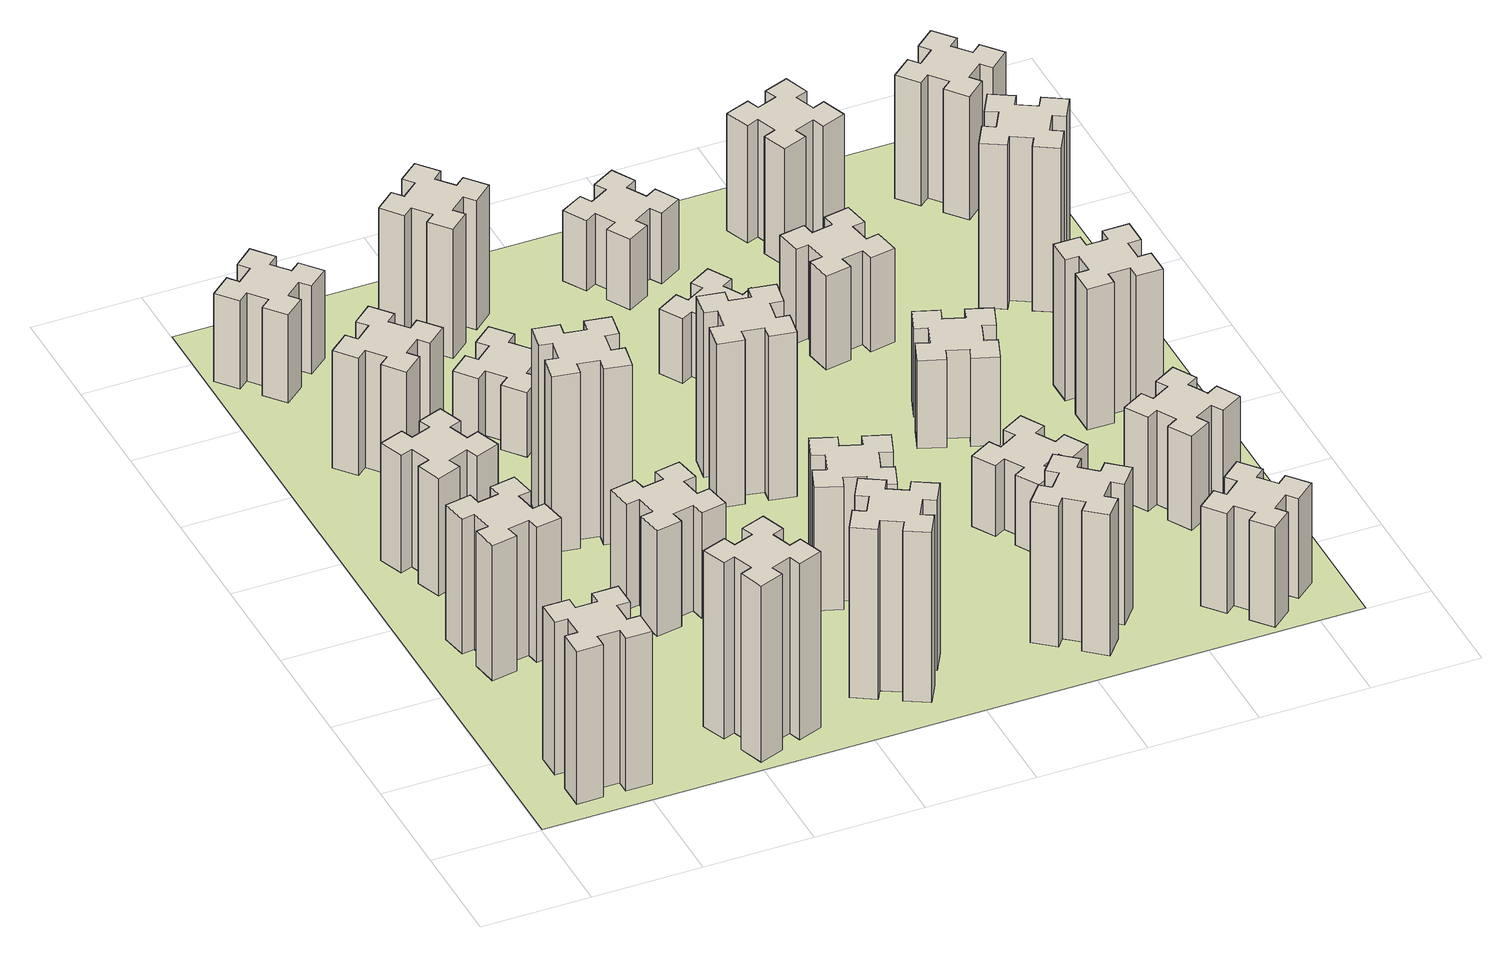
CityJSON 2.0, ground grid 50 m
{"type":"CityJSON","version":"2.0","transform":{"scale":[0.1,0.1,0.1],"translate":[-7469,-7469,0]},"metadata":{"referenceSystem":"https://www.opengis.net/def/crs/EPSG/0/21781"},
"CityObjects":{
"building1":{"type":"Building","attributes":{"class":"1000","function":"1000","usage":"1000","yearOfConstruction":2016,"roofType":"1000","measuredHeight":78,"storeysAboveGround":30,"storeysBelowGround":0},"geometry":[{"type":"Solid","lod":"1","boundaries":[[[[0,1,2,3,4,5,6,7,8,9,10,11,12,13,14,15,16,17,18,19]],[[17,16,20,21]],[[16,15,22,20]],[[15,14,23,22]],[[14,13,24,23]],[[13,12,25,24]],[[12,11,26,25]],[[11,10,27,26]],[[10,9,28,27]],[[9,8,29,28]],[[8,7,30,29]],[[7,6,31,30]],[[6,5,32,31]],[[5,4,33,32]],[[4,3,34,33]],[[3,2,35,34]],[[2,1,36,35]],[[1,0,37,36]],[[0,19,38,37]],[[19,18,39,38]],[[18,17,21,39]],[[24,25,26,27,28,29,30,31,32,33,34,35,36,37,38,39,21,20,22,23]]]]}]},
"building2":{"type":"Building","attributes":{"class":"1000","function":"1000","usage":"1000","yearOfConstruction":2016,"roofType":"1000","measuredHeight":69,"storeysAboveGround":30,"storeysBelowGround":0},"geometry":[{"type":"Solid","lod":"1","boundaries":[[[[40,41,42,43,44,45,46,47,48,49,50,51,52,53,54,55,56,57,58,59]],[[57,56,60,61]],[[56,55,62,60]],[[55,54,63,62]],[[54,53,64,63]],[[53,52,65,64]],[[52,51,66,65]],[[51,50,67,66]],[[50,49,68,67]],[[49,48,69,68]],[[48,47,70,69]],[[47,46,71,70]],[[46,45,72,71]],[[45,44,73,72]],[[44,43,74,73]],[[43,42,75,74]],[[42,41,76,75]],[[41,40,77,76]],[[40,59,78,77]],[[59,58,79,78]],[[58,57,61,79]],[[64,65,66,67,68,69,70,71,72,73,74,75,76,77,78,79,61,60,62,63]]]]}]},
"building3":{"type":"Building","attributes":{"class":"1000","function":"1000","usage":"1000","yearOfConstruction":2016,"roofType":"1000","measuredHeight":60,"storeysAboveGround":30,"storeysBelowGround":0},"geometry":[{"type":"Solid","lod":"1","boundaries":[[[[80,81,82,83,84,85,86,87,88,89,90,91,92,93,94,95,96,97,98,99]],[[97,96,100,101]],[[96,95,102,100]],[[95,94,103,102]],[[94,93,104,103]],[[93,92,105,104]],[[92,91,106,105]],[[91,90,107,106]],[[90,89,108,107]],[[89,88,109,108]],[[88,87,110,109]],[[87,86,111,110]],[[86,85,112,111]],[[85,84,113,112]],[[84,83,114,113]],[[83,82,115,114]],[[82,81,116,115]],[[81,80,117,116]],[[80,99,118,117]],[[99,98,119,118]],[[98,97,101,119]],[[104,105,106,107,108,109,110,111,112,113,114,115,116,117,118,119,101,100,102,103]]]]}]},
"building4":{"type":"Building","attributes":{"class":"1000","function":"1000","usage":"1000","yearOfConstruction":2016,"roofType":"1000","measuredHeight":90,"storeysAboveGround":30,"storeysBelowGround":0},"geometry":[{"type":"Solid","lod":"1","boundaries":[[[[120,121,122,123,124,125,126,127,128,129,130,131,132,133,134,135,136,137,138,139]],[[137,136,140,141]],[[136,135,142,140]],[[135,134,143,142]],[[134,133,144,143]],[[133,132,145,144]],[[132,131,146,145]],[[131,130,147,146]],[[130,129,148,147]],[[129,128,149,148]],[[128,127,150,149]],[[127,126,151,150]],[[126,125,152,151]],[[125,124,153,152]],[[124,123,154,153]],[[123,122,155,154]],[[122,121,156,155]],[[121,120,157,156]],[[120,139,158,157]],[[139,138,159,158]],[[138,137,141,159]],[[144,145,146,147,148,149,150,151,152,153,154,155,156,157,158,159,141,140,142,143]]]]}]},
"building5":{"type":"Building","attributes":{"class":"1000","function":"1000","usage":"1000","yearOfConstruction":2016,"roofType":"1000","measuredHeight":60,"storeysAboveGround":30,"storeysBelowGround":0},"geometry":[{"type":"Solid","lod":"1","boundaries":[[[[160,161,162,163,164,165,166,167,168,169,170,171,172,173,174,175,176,177,178,179]],[[177,176,180,181]],[[176,175,182,180]],[[175,174,183,182]],[[174,173,184,183]],[[173,172,185,184]],[[172,171,186,185]],[[171,170,187,186]],[[170,169,188,187]],[[169,168,189,188]],[[168,167,190,189]],[[167,166,191,190]],[[166,165,192,191]],[[165,164,193,192]],[[164,163,194,193]],[[163,162,195,194]],[[162,161,196,195]],[[161,160,197,196]],[[160,179,198,197]],[[179,178,199,198]],[[178,177,181,199]],[[184,185,186,187,188,189,190,191,192,193,194,195,196,197,198,199,181,180,182,183]]]]}]},
"building6":{"type":"Building","attributes":{"class":"1000","function":"1000","usage":"1000","yearOfConstruction":2016,"roofType":"1000","measuredHeight":45,"storeysAboveGround":30,"storeysBelowGround":0},"geometry":[{"type":"Solid","lod":"1","boundaries":[[[[200,201,202,203,204,205,206,207,208,209,210,211,212,213,214,215,216,217,218,219]],[[217,216,220,221]],[[216,215,222,220]],[[215,214,223,222]],[[214,213,224,223]],[[213,212,225,224]],[[212,211,226,225]],[[211,210,227,226]],[[210,209,228,227]],[[209,208,229,228]],[[208,207,230,229]],[[207,206,231,230]],[[206,205,232,231]],[[205,204,233,232]],[[204,203,234,233]],[[203,202,235,234]],[[202,201,236,235]],[[201,200,237,236]],[[200,219,238,237]],[[219,218,239,238]],[[218,217,221,239]],[[224,225,226,227,228,229,230,231,232,233,234,235,236,237,238,239,221,220,222,223]]]]}]},
"building7":{"type":"Building","attributes":{"class":"1000","function":"1000","usage":"1000","yearOfConstruction":2016,"roofType":"1000","measuredHeight":54,"storeysAboveGround":30,"storeysBelowGround":0},"geometry":[{"type":"Solid","lod":"1","boundaries":[[[[240,241,242,243,244,245,246,247,248,249,250,251,252,253,254,255,256,257,258,259]],[[257,256,260,261]],[[256,255,262,260]],[[255,254,263,262]],[[254,253,264,263]],[[253,252,265,264]],[[252,251,266,265]],[[251,250,267,266]],[[250,249,268,267]],[[249,248,269,268]],[[248,247,270,269]],[[247,246,271,270]],[[246,245,272,271]],[[245,244,273,272]],[[244,243,274,273]],[[243,242,275,274]],[[242,241,276,275]],[[241,240,277,276]],[[240,259,278,277]],[[259,258,279,278]],[[258,257,261,279]],[[264,265,266,267,268,269,270,271,272,273,274,275,276,277,278,279,261,260,262,263]]]]}]},
"building8":{"type":"Building","attributes":{"class":"1000","function":"1000","usage":"1000","yearOfConstruction":2016,"roofType":"1000","measuredHeight":90,"storeysAboveGround":30,"storeysBelowGround":0},"geometry":[{"type":"Solid","lod":"1","boundaries":[[[[280,281,282,283,284,285,286,287,288,289,290,291,292,293,294,295,296,297,298,299]],[[297,296,300,301]],[[296,295,302,300]],[[295,294,303,302]],[[294,293,304,303]],[[293,292,305,304]],[[292,291,306,305]],[[291,290,307,306]],[[290,289,308,307]],[[289,288,309,308]],[[288,287,310,309]],[[287,286,311,310]],[[286,285,312,311]],[[285,284,313,312]],[[284,283,314,313]],[[283,282,315,314]],[[282,281,316,315]],[[281,280,317,316]],[[280,299,318,317]],[[299,298,319,318]],[[298,297,301,319]],[[304,305,306,307,308,309,310,311,312,313,314,315,316,317,318,319,301,300,302,303]]]]}]},
"building9":{"type":"Building","attributes":{"class":"1000","function":"1000","usage":"1000","yearOfConstruction":2016,"roofType":"1000","measuredHeight":33,"storeysAboveGround":30,"storeysBelowGround":0},"geometry":[{"type":"Solid","lod":"1","boundaries":[[[[320,321,322,323,324,325,326,327,328,329,330,331,332,333,334,335,336,337,338,339]],[[337,336,340,341]],[[336,335,342,340]],[[335,334,343,342]],[[334,333,344,343]],[[333,332,345,344]],[[332,331,346,345]],[[331,330,347,346]],[[330,329,348,347]],[[329,328,349,348]],[[328,327,350,349]],[[327,326,351,350]],[[326,325,352,351]],[[325,324,353,352]],[[324,323,354,353]],[[323,322,355,354]],[[322,321,356,355]],[[321,320,357,356]],[[320,339,358,357]],[[339,338,359,358]],[[338,337,341,359]],[[344,345,346,347,348,349,350,351,352,353,354,355,356,357,358,359,341,340,342,343]]]]}]},
"building10":{"type":"Building","attributes":{"class":"1000","function":"1000","usage":"1000","yearOfConstruction":2016,"roofType":"1000","measuredHeight":87,"storeysAboveGround":30,"storeysBelowGround":0},"geometry":[{"type":"Solid","lod":"1","boundaries":[[[[360,361,362,363,364,365,366,367,368,369,370,371,372,373,374,375,376,377,378,379]],[[377,376,380,381]],[[376,375,382,380]],[[375,374,383,382]],[[374,373,384,383]],[[373,372,385,384]],[[372,371,386,385]],[[371,370,387,386]],[[370,369,388,387]],[[369,368,389,388]],[[368,367,390,389]],[[367,366,391,390]],[[366,365,392,391]],[[365,364,393,392]],[[364,363,394,393]],[[363,362,395,394]],[[362,361,396,395]],[[361,360,397,396]],[[360,379,398,397]],[[379,378,399,398]],[[378,377,381,399]],[[384,385,386,387,388,389,390,391,392,393,394,395,396,397,398,399,381,380,382,383]]]]}]},
"building11":{"type":"Building","attributes":{"class":"1000","function":"1000","usage":"1000","yearOfConstruction":2016,"roofType":"1000","measuredHeight":66,"storeysAboveGround":30,"storeysBelowGround":0},"geometry":[{"type":"Solid","lod":"1","boundaries":[[[[400,401,402,403,404,405,406,407,408,409,410,411,412,413,414,415,416,417,418,419]],[[417,416,420,421]],[[416,415,422,420]],[[415,414,423,422]],[[414,413,424,423]],[[413,412,425,424]],[[412,411,426,425]],[[411,410,427,426]],[[410,409,428,427]],[[409,408,429,428]],[[408,407,430,429]],[[407,406,431,430]],[[406,405,432,431]],[[405,404,433,432]],[[404,403,434,433]],[[403,402,435,434]],[[402,401,436,435]],[[401,400,437,436]],[[400,419,438,437]],[[419,418,439,438]],[[418,417,421,439]],[[424,425,426,427,428,429,430,431,432,433,434,435,436,437,438,439,421,420,422,423]]]]}]},
"building12":{"type":"Building","attributes":{"class":"1000","function":"1000","usage":"1000","yearOfConstruction":2016,"roofType":"1000","measuredHeight":63,"storeysAboveGround":30,"storeysBelowGround":0},"geometry":[{"type":"Solid","lod":"1","boundaries":[[[[440,441,442,443,444,445,446,447,448,449,450,451,452,453,454,455,456,457,458,459]],[[457,456,460,461]],[[456,455,462,460]],[[455,454,463,462]],[[454,453,464,463]],[[453,452,465,464]],[[452,451,466,465]],[[451,450,467,466]],[[450,449,468,467]],[[449,448,469,468]],[[448,447,470,469]],[[447,446,471,470]],[[446,445,472,471]],[[445,444,473,472]],[[444,443,474,473]],[[443,442,475,474]],[[442,441,476,475]],[[441,440,477,476]],[[440,459,478,477]],[[459,458,479,478]],[[458,457,461,479]],[[464,465,466,467,468,469,470,471,472,473,474,475,476,477,478,479,461,460,462,463]]]]}]},
"building13":{"type":"Building","attributes":{"class":"1000","function":"1000","usage":"1000","yearOfConstruction":2016,"roofType":"1000","measuredHeight":84,"storeysAboveGround":30,"storeysBelowGround":0},"geometry":[{"type":"Solid","lod":"1","boundaries":[[[[480,481,482,483,484,485,486,487,488,489,490,491,492,493,494,495,496,497,498,499]],[[497,496,500,501]],[[496,495,502,500]],[[495,494,503,502]],[[494,493,504,503]],[[493,492,505,504]],[[492,491,506,505]],[[491,490,507,506]],[[490,489,508,507]],[[489,488,509,508]],[[488,487,510,509]],[[487,486,511,510]],[[486,485,512,511]],[[485,484,513,512]],[[484,483,514,513]],[[483,482,515,514]],[[482,481,516,515]],[[481,480,517,516]],[[480,499,518,517]],[[499,498,519,518]],[[498,497,501,519]],[[504,505,506,507,508,509,510,511,512,513,514,515,516,517,518,519,501,500,502,503]]]]}]},
"building14":{"type":"Building","attributes":{"class":"1000","function":"1000","usage":"1000","yearOfConstruction":2016,"roofType":"1000","measuredHeight":72,"storeysAboveGround":30,"storeysBelowGround":0},"geometry":[{"type":"Solid","lod":"1","boundaries":[[[[520,521,522,523,524,525,526,527,528,529,530,531,532,533,534,535,536,537,538,539]],[[537,536,540,541]],[[536,535,542,540]],[[535,534,543,542]],[[534,533,544,543]],[[533,532,545,544]],[[532,531,546,545]],[[531,530,547,546]],[[530,529,548,547]],[[529,528,549,548]],[[528,527,550,549]],[[527,526,551,550]],[[526,525,552,551]],[[525,524,553,552]],[[524,523,554,553]],[[523,522,555,554]],[[522,521,556,555]],[[521,520,557,556]],[[520,539,558,557]],[[539,538,559,558]],[[538,537,541,559]],[[544,545,546,547,548,549,550,551,552,553,554,555,556,557,558,559,541,540,542,543]]]]}]},
"building15":{"type":"Building","attributes":{"class":"1000","function":"1000","usage":"1000","yearOfConstruction":2016,"roofType":"1000","measuredHeight":33,"storeysAboveGround":30,"storeysBelowGround":0},"geometry":[{"type":"Solid","lod":"1","boundaries":[[[[560,561,562,563,564,565,566,567,568,569,570,571,572,573,574,575,576,577,578,579]],[[577,576,580,581]],[[576,575,582,580]],[[575,574,583,582]],[[574,573,584,583]],[[573,572,585,584]],[[572,571,586,585]],[[571,570,587,586]],[[570,569,588,587]],[[569,568,589,588]],[[568,567,590,589]],[[567,566,591,590]],[[566,565,592,591]],[[565,564,593,592]],[[564,563,594,593]],[[563,562,595,594]],[[562,561,596,595]],[[561,560,597,596]],[[560,579,598,597]],[[579,578,599,598]],[[578,577,581,599]],[[584,585,586,587,588,589,590,591,592,593,594,595,596,597,598,599,581,580,582,583]]]]}]},
"building16":{"type":"Building","attributes":{"class":"1000","function":"1000","usage":"1000","yearOfConstruction":2016,"roofType":"1000","measuredHeight":36,"storeysAboveGround":30,"storeysBelowGround":0},"geometry":[{"type":"Solid","lod":"1","boundaries":[[[[600,601,602,603,604,605,606,607,608,609,610,611,612,613,614,615,616,617,618,619]],[[617,616,620,621]],[[616,615,622,620]],[[615,614,623,622]],[[614,613,624,623]],[[613,612,625,624]],[[612,611,626,625]],[[611,610,627,626]],[[610,609,628,627]],[[609,608,629,628]],[[608,607,630,629]],[[607,606,631,630]],[[606,605,632,631]],[[605,604,633,632]],[[604,603,634,633]],[[603,602,635,634]],[[602,601,636,635]],[[601,600,637,636]],[[600,619,638,637]],[[619,618,639,638]],[[618,617,621,639]],[[624,625,626,627,628,629,630,631,632,633,634,635,636,637,638,639,621,620,622,623]]]]}]},
"building17":{"type":"Building","attributes":{"class":"1000","function":"1000","usage":"1000","yearOfConstruction":2016,"roofType":"1000","measuredHeight":36,"storeysAboveGround":30,"storeysBelowGround":0},"geometry":[{"type":"Solid","lod":"1","boundaries":[[[[640,641,642,643,644,645,646,647,648,649,650,651,652,653,654,655,656,657,658,659]],[[657,656,660,661]],[[656,655,662,660]],[[655,654,663,662]],[[654,653,664,663]],[[653,652,665,664]],[[652,651,666,665]],[[651,650,667,666]],[[650,649,668,667]],[[649,648,669,668]],[[648,647,670,669]],[[647,646,671,670]],[[646,645,672,671]],[[645,644,673,672]],[[644,643,674,673]],[[643,642,675,674]],[[642,641,676,675]],[[641,640,677,676]],[[640,659,678,677]],[[659,658,679,678]],[[658,657,661,679]],[[664,665,666,667,668,669,670,671,672,673,674,675,676,677,678,679,661,660,662,663]]]]}]},
"building18":{"type":"Building","attributes":{"class":"1000","function":"1000","usage":"1000","yearOfConstruction":2016,"roofType":"1000","measuredHeight":45,"storeysAboveGround":30,"storeysBelowGround":0},"geometry":[{"type":"Solid","lod":"1","boundaries":[[[[680,681,682,683,684,685,686,687,688,689,690,691,692,693,694,695,696,697,698,699]],[[697,696,700,701]],[[696,695,702,700]],[[695,694,703,702]],[[694,693,704,703]],[[693,692,705,704]],[[692,691,706,705]],[[691,690,707,706]],[[690,689,708,707]],[[689,688,709,708]],[[688,687,710,709]],[[687,686,711,710]],[[686,685,712,711]],[[685,684,713,712]],[[684,683,714,713]],[[683,682,715,714]],[[682,681,716,715]],[[681,680,717,716]],[[680,699,718,717]],[[699,698,719,718]],[[698,697,701,719]],[[704,705,706,707,708,709,710,711,712,713,714,715,716,717,718,719,701,700,702,703]]]]}]},
"building19":{"type":"Building","attributes":{"class":"1000","function":"1000","usage":"1000","yearOfConstruction":2016,"roofType":"1000","measuredHeight":48,"storeysAboveGround":30,"storeysBelowGround":0},"geometry":[{"type":"Solid","lod":"1","boundaries":[[[[720,721,722,723,724,725,726,727,728,729,730,731,732,733,734,735,736,737,738,739]],[[737,736,740,741]],[[736,735,742,740]],[[735,734,743,742]],[[734,733,744,743]],[[733,732,745,744]],[[732,731,746,745]],[[731,730,747,746]],[[730,729,748,747]],[[729,728,749,748]],[[728,727,750,749]],[[727,726,751,750]],[[726,725,752,751]],[[725,724,753,752]],[[724,723,754,753]],[[723,722,755,754]],[[722,721,756,755]],[[721,720,757,756]],[[720,739,758,757]],[[739,738,759,758]],[[738,737,741,759]],[[744,745,746,747,748,749,750,751,752,753,754,755,756,757,758,759,741,740,742,743]]]]}]},
"building20":{"type":"Building","attributes":{"class":"1000","function":"1000","usage":"1000","yearOfConstruction":2016,"roofType":"1000","measuredHeight":51,"storeysAboveGround":30,"storeysBelowGround":0},"geometry":[{"type":"Solid","lod":"1","boundaries":[[[[760,761,762,763,764,765,766,767,768,769,770,771,772,773,774,775,776,777,778,779]],[[777,776,780,781]],[[776,775,782,780]],[[775,774,783,782]],[[774,773,784,783]],[[773,772,785,784]],[[772,771,786,785]],[[771,770,787,786]],[[770,769,788,787]],[[769,768,789,788]],[[768,767,790,789]],[[767,766,791,790]],[[766,765,792,791]],[[765,764,793,792]],[[764,763,794,793]],[[763,762,795,794]],[[762,761,796,795]],[[761,760,797,796]],[[760,779,798,797]],[[779,778,799,798]],[[778,777,781,799]],[[784,785,786,787,788,789,790,791,792,793,794,795,796,797,798,799,781,780,782,783]]]]}]},
"building21":{"type":"Building","attributes":{"class":"1000","function":"1000","usage":"1000","yearOfConstruction":2016,"roofType":"1000","measuredHeight":60,"storeysAboveGround":30,"storeysBelowGround":0},"geometry":[{"type":"Solid","lod":"1","boundaries":[[[[800,801,802,803,804,805,806,807,808,809,810,811,812,813,814,815,816,817,818,819]],[[817,816,820,821]],[[816,815,822,820]],[[815,814,823,822]],[[814,813,824,823]],[[813,812,825,824]],[[812,811,826,825]],[[811,810,827,826]],[[810,809,828,827]],[[809,808,829,828]],[[808,807,830,829]],[[807,806,831,830]],[[806,805,832,831]],[[805,804,833,832]],[[804,803,834,833]],[[803,802,835,834]],[[802,801,836,835]],[[801,800,837,836]],[[800,819,838,837]],[[819,818,839,838]],[[818,817,821,839]],[[824,825,826,827,828,829,830,831,832,833,834,835,836,837,838,839,821,820,822,823]]]]}]},
"building22":{"type":"Building","attributes":{"class":"1000","function":"1000","usage":"1000","yearOfConstruction":2016,"roofType":"1000","measuredHeight":48,"storeysAboveGround":30,"storeysBelowGround":0},"geometry":[{"type":"Solid","lod":"1","boundaries":[[[[840,841,842,843,844,845,846,847,848,849,850,851,852,853,854,855,856,857,858,859]],[[857,856,860,861]],[[856,855,862,860]],[[855,854,863,862]],[[854,853,864,863]],[[853,852,865,864]],[[852,851,866,865]],[[851,850,867,866]],[[850,849,868,867]],[[849,848,869,868]],[[848,847,870,869]],[[847,846,871,870]],[[846,845,872,871]],[[845,844,873,872]],[[844,843,874,873]],[[843,842,875,874]],[[842,841,876,875]],[[841,840,877,876]],[[840,859,878,877]],[[859,858,879,878]],[[858,857,861,879]],[[864,865,866,867,868,869,870,871,872,873,874,875,876,877,878,879,861,860,862,863]]]]}]},
"building23":{"type":"Building","attributes":{"class":"1000","function":"1000","usage":"1000","yearOfConstruction":2016,"roofType":"1000","measuredHeight":72,"storeysAboveGround":30,"storeysBelowGround":0},"geometry":[{"type":"Solid","lod":"1","boundaries":[[[[880,881,882,883,884,885,886,887,888,889,890,891,892,893,894,895,896,897,898,899]],[[897,896,900,901]],[[896,895,902,900]],[[895,894,903,902]],[[894,893,904,903]],[[893,892,905,904]],[[892,891,906,905]],[[891,890,907,906]],[[890,889,908,907]],[[889,888,909,908]],[[888,887,910,909]],[[887,886,911,910]],[[886,885,912,911]],[[885,884,913,912]],[[884,883,914,913]],[[883,882,915,914]],[[882,881,916,915]],[[881,880,917,916]],[[880,899,918,917]],[[899,898,919,918]],[[898,897,901,919]],[[904,905,906,907,908,909,910,911,912,913,914,915,916,917,918,919,901,900,902,903]]]]}]},
"building24":{"type":"Building","attributes":{"class":"1000","function":"1000","usage":"1000","yearOfConstruction":2016,"roofType":"1000","measuredHeight":84,"storeysAboveGround":30,"storeysBelowGround":0},"geometry":[{"type":"Solid","lod":"1","boundaries":[[[[920,921,922,923,924,925,926,927,928,929,930,931,932,933,934,935,936,937,938,939]],[[937,936,940,941]],[[936,935,942,940]],[[935,934,943,942]],[[934,933,944,943]],[[933,932,945,944]],[[932,931,946,945]],[[931,930,947,946]],[[930,929,948,947]],[[929,928,949,948]],[[928,927,950,949]],[[927,926,951,950]],[[926,925,952,951]],[[925,924,953,952]],[[924,923,954,953]],[[923,922,955,954]],[[922,921,956,955]],[[921,920,957,956]],[[920,939,958,957]],[[939,938,959,958]],[[938,937,941,959]],[[944,945,946,947,948,949,950,951,952,953,954,955,956,957,958,959,941,940,942,943]]]]}]},
"building25":{"type":"Building","attributes":{"class":"1000","function":"1000","usage":"1000","yearOfConstruction":2016,"roofType":"1000","measuredHeight":63,"storeysAboveGround":30,"storeysBelowGround":0},"geometry":[{"type":"Solid","lod":"1","boundaries":[[[[960,961,962,963,964,965,966,967,968,969,970,971,972,973,974,975,976,977,978,979]],[[977,976,980,981]],[[976,975,982,980]],[[975,974,983,982]],[[974,973,984,983]],[[973,972,985,984]],[[972,971,986,985]],[[971,970,987,986]],[[970,969,988,987]],[[969,968,989,988]],[[968,967,990,989]],[[967,966,991,990]],[[966,965,992,991]],[[965,964,993,992]],[[964,963,994,993]],[[963,962,995,994]],[[962,961,996,995]],[[961,960,997,996]],[[960,979,998,997]],[[979,978,999,998]],[[978,977,981,999]],[[984,985,986,987,988,989,990,991,992,993,994,995,996,997,998,999,981,980,982,983]]]]}]},
"landuse1":{"type":"LandUse","attributes":{"name":"plot1","function":"1010"},"geometry":[{"type":"MultiSurface","lod":"1","boundaries":[[[1000,1001,1002,1003]]]}]}
},
"vertices":[
[265,325,0],[265,225,0],[205,225,0],[205,105,0],[325,105,0],[325,165,0],[425,165,0],[425,105,0],[545,105,0],[545,225,0],[485,225,0],[485,325,0],[545,325,0],[545,445,0],[425,445,0],[425,385,0],[325,385,0],[325,445,0],[205,445,0],[205,325,0],[325,385,780],[325,445,780],[425,385,780],[425,445,780],[545,445,780],[545,325,780],[485,325,780],[485,225,780],[545,225,780],[545,105,780],[425,105,780],[425,165,780],[325,165,780],[325,105,780],[205,105,780],[205,225,780],[265,225,780],[265,325,780],[205,325,780],[205,445,780],
[492,1185,0],[475,1284,0],[534,1294,0],[513,1412,0],[395,1391,0],[405,1332,0],[307,1315,0],[297,1374,0],[178,1353,0],[199,1235,0],[258,1245,0],[276,1147,0],[217,1137,0],[237,1018,0],[356,1039,0],[345,1098,0],[444,1116,0],[454,1057,0],[572,1077,0],[551,1196,0],[444,1116,690],[454,1057,690],[345,1098,690],[356,1039,690],[237,1018,690],[217,1137,690],[276,1147,690],[258,1245,690],[199,1235,690],[178,1353,690],[297,1374,690],[307,1315,690],[405,1332,690],[395,1391,690],[513,1412,690],[534,1294,690],[475,1284,690],[492,1185,690],[551,1196,690],[572,1077,690],
[385,1976,0],[291,1942,0],[270,1998,0],[157,1957,0],[199,1844,0],[255,1865,0],[289,1771,0],[233,1750,0],[274,1637,0],[387,1679,0],[366,1735,0],[460,1769,0],[480,1713,0],[593,1754,0],[552,1867,0],[496,1846,0],[462,1940,0],[518,1960,0],[477,2073,0],[364,2032,0],[462,1940,600],[518,1960,600],[496,1846,600],[552,1867,600],[593,1754,600],[480,1713,600],[460,1769,600],[366,1735,600],[387,1679,600],[274,1637,600],[233,1750,600],[289,1771,600],[255,1865,600],[199,1844,600],[157,1957,600],[270,1998,600],[291,1942,600],[385,1976,600],[364,2032,600],[477,2073,600],
[1236,266,0],[1202,360,0],[1258,380,0],[1217,493,0],[1104,452,0],[1125,396,0],[1031,362,0],[1010,418,0],[897,377,0],[939,264,0],[995,285,0],[1029,191,0],[973,170,0],[1014,57,0],[1127,99,0],[1106,155,0],[1200,189,0],[1220,133,0],[1333,174,0],[1292,287,0],[1200,189,900],[1220,133,900],[1106,155,900],[1127,99,900],[1014,57,900],[973,170,900],[1029,191,900],[995,285,900],[939,264,900],[897,377,900],[1010,418,900],[1031,362,900],[1125,396,900],[1104,452,900],[1217,493,900],[1258,380,900],[1202,360,900],[1236,266,900],[1292,287,900],[1333,174,900],
[443,2712,0],[366,2647,0],[328,2693,0],[236,2616,0],[313,2524,0],[359,2563,0],[423,2486,0],[377,2448,0],[454,2356,0],[546,2433,0],[508,2479,0],[584,2543,0],[623,2497,0],[715,2574,0],[638,2666,0],[592,2628,0],[527,2704,0],[573,2743,0],[496,2835,0],[404,2758,0],[527,2704,600],[573,2743,600],[592,2628,600],[638,2666,600],[715,2574,600],[623,2497,600],[584,2543,600],[508,2479,600],[546,2433,600],[454,2356,600],[377,2448,600],[423,2486,600],[359,2563,600],[313,2524,600],[236,2616,600],[328,2693,600],[366,2647,600],[443,2712,600],[404,2758,600],[496,2835,600],
[243,3452,0],[166,3387,0],[128,3433,0],[36,3356,0],[113,3264,0],[159,3303,0],[223,3226,0],[177,3188,0],[254,3096,0],[346,3173,0],[308,3219,0],[384,3283,0],[423,3237,0],[515,3314,0],[438,3406,0],[392,3368,0],[327,3444,0],[373,3483,0],[296,3575,0],[204,3498,0],[327,3444,450],[373,3483,450],[392,3368,450],[438,3406,450],[515,3314,450],[423,3237,450],[384,3283,450],[308,3219,450],[346,3173,450],[254,3096,450],[177,3188,450],[223,3226,450],[159,3303,450],[113,3264,450],[36,3356,450],[128,3433,450],[166,3387,450],[243,3452,450],[204,3498,450],[296,3575,450],
[1232,1185,0],[1215,1284,0],[1274,1294,0],[1253,1412,0],[1135,1391,0],[1145,1332,0],[1047,1315,0],[1037,1374,0],[918,1353,0],[939,1235,0],[998,1245,0],[1016,1147,0],[957,1137,0],[977,1018,0],[1096,1039,0],[1085,1098,0],[1184,1116,0],[1194,1057,0],[1312,1077,0],[1291,1196,0],[1184,1116,540],[1194,1057,540],[1085,1098,540],[1096,1039,540],[977,1018,540],[957,1137,540],[1016,1147,540],[998,1245,540],[939,1235,540],[918,1353,540],[1037,1374,540],[1047,1315,540],[1145,1332,540],[1135,1391,540],[1253,1412,540],[1274,1294,540],[1215,1284,540],[1232,1185,540],[1291,1196,540],[1312,1077,540],
[1084,1955,0],[985,1972,0],[996,2031,0],[877,2052,0],[857,1934,0],[916,1924,0],[898,1825,0],[839,1836,0],[818,1717,0],[937,1697,0],[947,1756,0],[1045,1738,0],[1035,1679,0],[1153,1658,0],[1174,1777,0],[1115,1787,0],[1132,1885,0],[1191,1875,0],[1212,1993,0],[1094,2014,0],[1132,1885,900],[1191,1875,900],[1115,1787,900],[1174,1777,900],[1153,1658,900],[1035,1679,900],[1045,1738,900],[947,1756,900],[937,1697,900],[818,1717,900],[839,1836,900],[898,1825,900],[916,1924,900],[857,1934,900],[877,2052,900],[996,2031,900],[985,1972,900],[1084,1955,900],[1094,2014,900],[1212,1993,900],
[1048,2479,0],[1124,2543,0],[1163,2497,0],[1255,2574,0],[1178,2666,0],[1132,2628,0],[1067,2704,0],[1113,2743,0],[1036,2835,0],[944,2758,0],[983,2712,0],[906,2647,0],[868,2693,0],[776,2616,0],[853,2524,0],[899,2563,0],[963,2486,0],[917,2448,0],[994,2356,0],[1086,2433,0],[963,2486,330],[917,2448,330],[899,2563,330],[853,2524,330],[776,2616,330],[868,2693,330],[906,2647,330],[983,2712,330],[944,2758,330],[1036,2835,330],[1113,2743,330],[1067,2704,330],[1132,2628,330],[1178,2666,330],[1255,2574,330],[1163,2497,330],[1124,2543,330],[1048,2479,330],[1086,2433,330],[994,2356,330],
[1657,305,0],[1744,255,0],[1714,203,0],[1818,143,0],[1878,247,0],[1826,277,0],[1876,364,0],[1928,334,0],[1988,438,0],[1884,498,0],[1854,446,0],[1767,496,0],[1797,548,0],[1693,608,0],[1633,504,0],[1685,474,0],[1635,387,0],[1583,417,0],[1523,313,0],[1627,253,0],[1635,387,870],[1583,417,870],[1685,474,870],[1633,504,870],[1693,608,870],[1797,548,870],[1767,496,870],[1854,446,870],[1884,498,870],[1988,438,870],[1928,334,870],[1876,364,870],[1826,277,870],[1878,247,870],[1818,143,870],[1714,203,870],[1744,255,870],[1657,305,870],[1627,253,870],[1523,313,870],
[983,3452,0],[906,3387,0],[868,3433,0],[776,3356,0],[853,3264,0],[899,3303,0],[963,3226,0],[917,3188,0],[994,3096,0],[1086,3173,0],[1048,3219,0],[1124,3283,0],[1163,3237,0],[1255,3314,0],[1178,3406,0],[1132,3368,0],[1067,3444,0],[1113,3483,0],[1036,3575,0],[944,3498,0],[1067,3444,660],[1113,3483,660],[1132,3368,660],[1178,3406,660],[1255,3314,660],[1163,3237,660],[1124,3283,660],[1048,3219,660],[1086,3173,660],[994,3096,660],[917,3188,660],[963,3226,660],[899,3303,660],[853,3264,660],[776,3356,660],[868,3433,660],[906,3387,660],[983,3452,660],[944,3498,660],[1036,3575,660],
[1940,1102,0],[1846,1136,0],[1867,1192,0],[1754,1233,0],[1713,1120,0],[1769,1100,0],[1735,1006,0],[1679,1027,0],[1637,914,0],[1750,873,0],[1771,929,0],[1865,895,0],[1844,839,0],[1957,797,0],[1998,910,0],[1942,931,0],[1976,1025,0],[2032,1004,0],[2073,1117,0],[1960,1158,0],[1976,1025,630],[2032,1004,630],[1942,931,630],[1998,910,630],[1957,797,630],[1844,839,630],[1865,895,630],[1771,929,630],[1750,873,630],[1637,914,630],[1679,1027,630],[1735,1006,630],[1769,1100,630],[1713,1120,630],[1754,1233,630],[1867,1192,630],[1846,1136,630],[1940,1102,630],[1960,1158,630],[2073,1117,630],
[1687,1756,0],[1785,1738,0],[1775,1679,0],[1893,1658,0],[1914,1777,0],[1855,1787,0],[1872,1885,0],[1931,1875,0],[1952,1993,0],[1834,2014,0],[1824,1955,0],[1725,1972,0],[1736,2031,0],[1617,2052,0],[1597,1934,0],[1656,1924,0],[1638,1825,0],[1579,1836,0],[1558,1717,0],[1677,1697,0],[1638,1825,840],[1579,1836,840],[1656,1924,840],[1597,1934,840],[1617,2052,840],[1736,2031,840],[1725,1972,840],[1824,1955,840],[1834,2014,840],[1952,1993,840],[1931,1875,840],[1872,1885,840],[1855,1787,840],[1914,1777,840],[1893,1658,840],[1775,1679,840],[1785,1738,840],[1687,1756,840],[1677,1697,840],[1558,1717,840],
[2486,323,0],[2563,259,0],[2524,213,0],[2616,136,0],[2693,228,0],[2647,266,0],[2712,343,0],[2758,304,0],[2835,396,0],[2743,473,0],[2704,427,0],[2628,492,0],[2666,538,0],[2574,615,0],[2497,523,0],[2543,484,0],[2479,408,0],[2433,446,0],[2356,354,0],[2448,277,0],[2479,408,720],[2433,446,720],[2543,484,720],[2497,523,720],[2574,615,720],[2666,538,720],[2628,492,720],[2704,427,720],[2743,473,720],[2835,396,720],[2758,304,720],[2712,343,720],[2647,266,720],[2693,228,720],[2616,136,720],[2524,213,720],[2563,259,720],[2486,323,720],[2448,277,720],[2356,354,720],
[1944,2716,0],[1857,2666,0],[1827,2718,0],[1723,2658,0],[1783,2554,0],[1835,2584,0],[1885,2497,0],[1833,2467,0],[1893,2363,0],[1997,2423,0],[1967,2475,0],[2054,2525,0],[2084,2473,0],[2188,2533,0],[2128,2637,0],[2076,2607,0],[2026,2694,0],[2078,2724,0],[2018,2828,0],[1914,2768,0],[2026,2694,330],[2078,2724,330],[2076,2607,330],[2128,2637,330],[2188,2533,330],[2084,2473,330],[2054,2525,330],[1967,2475,330],[1997,2423,330],[1893,2363,330],[1833,2467,330],[1885,2497,330],[1835,2584,330],[1783,2554,330],[1723,2658,330],[1827,2718,330],[1857,2666,330],[1944,2716,330],[1914,2768,330],[2018,2828,330],
[1976,3347,0],[1926,3434,0],[1978,3464,0],[1918,3568,0],[1814,3508,0],[1844,3456,0],[1757,3406,0],[1727,3458,0],[1623,3398,0],[1683,3294,0],[1735,3324,0],[1785,3237,0],[1733,3207,0],[1793,3103,0],[1897,3163,0],[1867,3215,0],[1954,3265,0],[1984,3213,0],[2088,3273,0],[2028,3377,0],[1954,3265,360],[1984,3213,360],[1867,3215,360],[1897,3163,360],[1793,3103,360],[1733,3207,360],[1785,3237,360],[1735,3324,360],[1683,3294,360],[1623,3398,360],[1727,3458,360],[1757,3406,360],[1844,3456,360],[1814,3508,360],[1918,3568,360],[1978,3464,360],[1926,3434,360],[1976,3347,360],[2028,3377,360],[2088,3273,360],
[2575,1104,0],[2625,1017,0],[2573,987,0],[2633,883,0],[2737,943,0],[2707,995,0],[2794,1045,0],[2824,993,0],[2928,1053,0],[2868,1157,0],[2816,1127,0],[2766,1214,0],[2818,1244,0],[2758,1348,0],[2654,1288,0],[2684,1236,0],[2597,1186,0],[2567,1238,0],[2463,1178,0],[2523,1074,0],[2597,1186,360],[2567,1238,360],[2684,1236,360],[2654,1288,360],[2758,1348,360],[2818,1244,360],[2766,1214,360],[2816,1127,360],[2868,1157,360],[2928,1053,360],[2824,993,360],[2794,1045,360],[2707,995,360],[2737,943,360],[2633,883,360],[2573,987,360],[2625,1017,360],[2575,1104,360],[2523,1074,360],[2463,1178,360],
[2780,1942,0],[2686,1976,0],[2707,2032,0],[2594,2073,0],[2553,1960,0],[2609,1940,0],[2575,1846,0],[2519,1867,0],[2477,1754,0],[2590,1713,0],[2611,1769,0],[2705,1735,0],[2684,1679,0],[2797,1637,0],[2838,1750,0],[2782,1771,0],[2816,1865,0],[2872,1844,0],[2913,1957,0],[2800,1998,0],[2816,1865,450],[2872,1844,450],[2782,1771,450],[2838,1750,450],[2797,1637,450],[2684,1679,450],[2705,1735,450],[2611,1769,450],[2590,1713,450],[2477,1754,450],[2519,1867,450],[2575,1846,450],[2609,1940,450],[2553,1960,450],[2594,2073,450],[2707,2032,450],[2686,1976,450],[2780,1942,450],[2800,1998,450],[2913,1957,450],
[2465,2478,0],[2564,2496,0],[2574,2437,0],[2692,2457,0],[2671,2576,0],[2612,2565,0],[2595,2664,0],[2654,2674,0],[2633,2792,0],[2515,2771,0],[2525,2712,0],[2427,2695,0],[2417,2754,0],[2298,2733,0],[2319,2615,0],[2378,2625,0],[2396,2527,0],[2337,2517,0],[2357,2398,0],[2476,2419,0],[2396,2527,480],[2337,2517,480],[2378,2625,480],[2319,2615,480],[2298,2733,480],[2417,2754,480],[2427,2695,480],[2525,2712,480],[2515,2771,480],[2633,2792,480],[2654,2674,480],[2595,2664,480],[2612,2565,480],[2671,2576,480],[2692,2457,480],[2574,2437,480],[2564,2496,480],[2465,2478,480],[2476,2419,480],[2357,2398,480],
[3368,159,0],[3444,223,0],[3483,177,0],[3575,254,0],[3498,346,0],[3452,308,0],[3387,384,0],[3433,423,0],[3356,515,0],[3264,438,0],[3303,392,0],[3226,327,0],[3188,373,0],[3096,296,0],[3173,204,0],[3219,243,0],[3283,166,0],[3237,128,0],[3314,36,0],[3406,113,0],[3283,166,510],[3237,128,510],[3219,243,510],[3173,204,510],[3096,296,510],[3188,373,510],[3226,327,510],[3303,392,510],[3264,438,510],[3356,515,510],[3433,423,510],[3387,384,510],[3452,308,510],[3498,346,510],[3575,254,510],[3483,177,510],[3444,223,510],[3368,159,510],[3406,113,510],[3314,36,510],
[2586,3215,0],[2680,3249,0],[2700,3193,0],[2813,3234,0],[2772,3347,0],[2716,3326,0],[2682,3420,0],[2738,3440,0],[2697,3553,0],[2584,3512,0],[2605,3456,0],[2511,3422,0],[2490,3478,0],[2377,3437,0],[2419,3324,0],[2475,3345,0],[2509,3251,0],[2453,3230,0],[2494,3117,0],[2607,3159,0],[2509,3251,600],[2453,3230,600],[2475,3345,600],[2419,3324,600],[2377,3437,600],[2490,3478,600],[2511,3422,600],[2605,3456,600],[2584,3512,600],[2697,3553,600],[2738,3440,600],[2682,3420,600],[2716,3326,600],[2772,3347,600],[2813,3234,600],[2700,3193,600],[2680,3249,600],[2586,3215,600],[2607,3159,600],[2494,3117,600],
[3456,1027,0],[3406,1114,0],[3458,1144,0],[3398,1248,0],[3294,1188,0],[3324,1136,0],[3237,1086,0],[3207,1138,0],[3103,1078,0],[3163,974,0],[3215,1004,0],[3265,917,0],[3213,887,0],[3273,783,0],[3377,843,0],[3347,895,0],[3434,945,0],[3464,893,0],[3568,953,0],[3508,1057,0],[3434,945,480],[3464,893,480],[3347,895,480],[3377,843,480],[3273,783,480],[3213,887,480],[3265,917,480],[3215,1004,480],[3163,974,480],[3103,1078,480],[3207,1138,480],[3237,1086,480],[3324,1136,480],[3294,1188,480],[3398,1248,480],[3458,1144,480],[3406,1114,480],[3456,1027,480],[3508,1057,480],[3568,953,480],
[3285,1645,0],[3385,1645,0],[3385,1585,0],[3505,1585,0],[3505,1705,0],[3445,1705,0],[3445,1805,0],[3505,1805,0],[3505,1925,0],[3385,1925,0],[3385,1865,0],[3285,1865,0],[3285,1925,0],[3165,1925,0],[3165,1805,0],[3225,1805,0],[3225,1705,0],[3165,1705,0],[3165,1585,0],[3285,1585,0],[3225,1705,720],[3165,1705,720],[3225,1805,720],[3165,1805,720],[3165,1925,720],[3285,1925,720],[3285,1865,720],[3385,1865,720],[3385,1925,720],[3505,1925,720],[3505,1805,720],[3445,1805,720],[3445,1705,720],[3505,1705,720],[3505,1585,720],[3385,1585,720],[3385,1645,720],[3285,1645,720],[3285,1585,720],[3165,1585,720],
[3406,2497,0],[3456,2584,0],[3508,2554,0],[3568,2658,0],[3464,2718,0],[3434,2666,0],[3347,2716,0],[3377,2768,0],[3273,2828,0],[3213,2724,0],[3265,2694,0],[3215,2607,0],[3163,2637,0],[3103,2533,0],[3207,2473,0],[3237,2525,0],[3324,2475,0],[3294,2423,0],[3398,2363,0],[3458,2467,0],[3324,2475,840],[3294,2423,840],[3237,2525,840],[3207,2473,840],[3103,2533,840],[3163,2637,840],[3215,2607,840],[3265,2694,840],[3213,2724,840],[3273,2828,840],[3377,2768,840],[3347,2716,840],[3434,2666,840],[3464,2718,840],[3568,2658,840],[3508,2554,840],[3456,2584,840],[3406,2497,840],[3458,2467,840],[3398,2363,840],
[3303,3452,0],[3226,3387,0],[3188,3433,0],[3096,3356,0],[3173,3264,0],[3219,3303,0],[3283,3226,0],[3237,3188,0],[3314,3096,0],[3406,3173,0],[3368,3219,0],[3444,3283,0],[3483,3237,0],[3575,3314,0],[3498,3406,0],[3452,3368,0],[3387,3444,0],[3433,3483,0],[3356,3575,0],[3264,3498,0],[3387,3444,630],[3433,3483,630],[3452,3368,630],[3498,3406,630],[3575,3314,630],[3483,3237,630],[3444,3283,630],[3368,3219,630],[3406,3173,630],[3314,3096,630],[3237,3188,630],[3283,3226,630],[3219,3303,630],[3173,3264,630],[3096,3356,630],[3188,3433,630],[3226,3387,630],[3303,3452,630],[3264,3498,630],[3356,3575,630],
[5,3705,0],[3705,3705,0],[3705,5,0],[5,5,0]
]}
